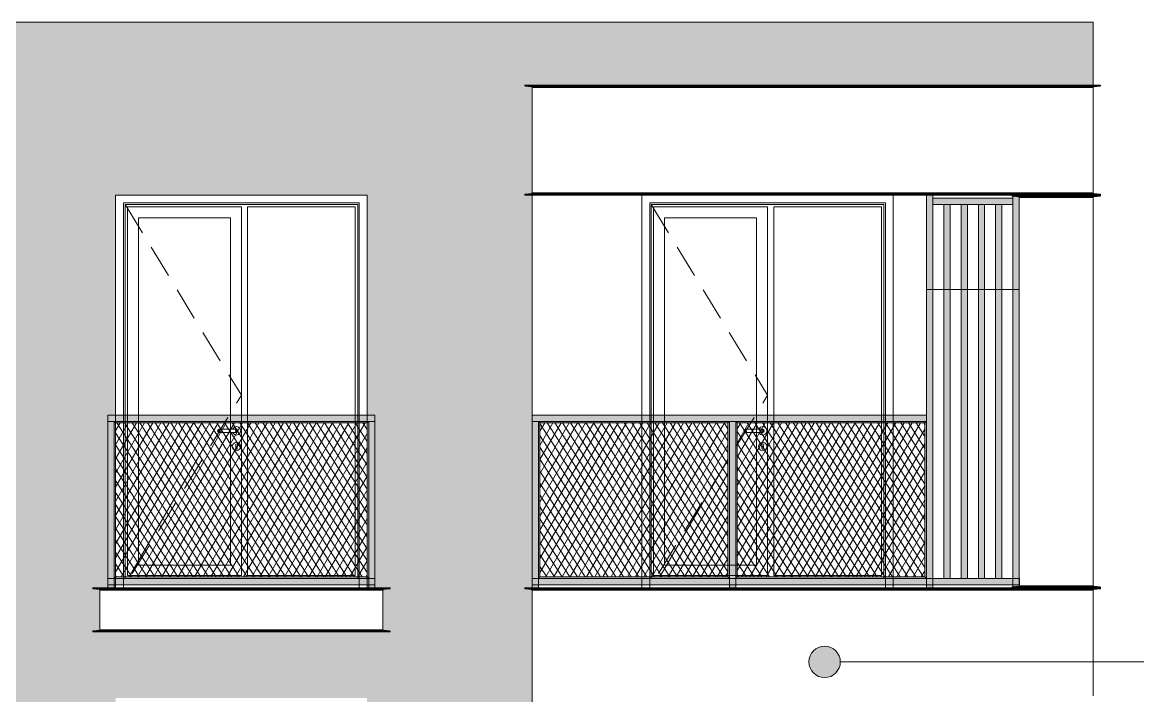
# Model space of a CAD drawing. Header units: millimetres. Extents: x 476244520 to 476657119, y 4620824743 to 4621446928.
# Drawn here: x 476638815 to 476645912, y 4621081660 to 4621085945 of the extents above; entities that cross this region are included whole.
import ezdxf

# ---------------------------------------------------------------- set-up
doc = ezdxf.new("R2010")
doc.units = ezdxf.units.MM
doc.header["$MEASUREMENT"] = 0
doc.linetypes.add('Hidden Line', pattern=[317.5, 211.666667, -105.833333])
for name, color, linetype, lineweight in [('2D Drafting - General_Pen_No__7_Pen_No__7', 7, 'Continuous', 0), ('New_2D Drafting - General_Pen_No__30_Pen_No__9_Pen_No__9_Pen_No__253', 252, 'Continuous', 0), ('New_2D Drafting - General_Pen_No__30_Pen_No__9_Pen_No__9_Pen_No__255', 255, 'Continuous', 0), ('New_2D Drafting - General_Pen_No__30_Pen_No__9_Pen_No__9_Pen_No__7', 7, 'Continuous', 0), ('New_2D Drafting - General_Pen_No__4', 7, 'Continuous', 0), ('New_2D Drafting - General_Pen_No__7', 7, 'Continuous', 0), ('New_Structural - Bearing_Pen_No__250', 7, 'Continuous', 0), ('Structural - Bearing_Pen_No__250', 7, 'Continuous', 0), ('zoma_Pen_No__5_Pen_No__142', 142, 'Continuous', 0)]:
    doc.layers.add(name, color=color, linetype=linetype, lineweight=lineweight)
doc.layers.add('zoma_Pen_No__5', color=7, linetype='Continuous')
pattern_1 = [(60, (476844527.15, 4621385791.044), (-38.971143, 22.5), []), (122.833095, (476844527.15, 4621385791.044), (36.8060797, 18.75), [])]

# ---------------------------------------------------------------- blocks, each defined once
blk = doc.blocks.new('Line_6', base_point=(476643920.2, 4621081875.3))
at = {"layer": 'zoma_Pen_No__5_Pen_No__142', "linetype": 'Continuous', "lineweight": 0}
blk.add_hatch(color=142, dxfattribs=at).paths.add_polyline_path([(476643820.2, 4621081875.3), (476643827.8, 4621081837.1), (476643849.5, 4621081804.6), (476643881.9, 4621081782.9), (476643920.2, 4621081775.3), (476643958.4, 4621081782.9), (476643990.9, 4621081804.6), (476644012.6, 4621081837.1), (476644020.2, 4621081875.3), (476644012.6, 4621081913.6), (476643990.9, 4621081946), (476643958.4, 4621081967.7), (476643920.2, 4621081975.3), (476643881.9, 4621081967.7), (476643849.5, 4621081946), (476643827.8, 4621081913.6)])
at = {"layer": 'zoma_Pen_No__5_Pen_No__142', "color": 142, "linetype": 'Continuous', "lineweight": 0}
blk.add_line((476644020.2, 4621081875.3), (476654707.3, 4621081875.3), dxfattribs=at)
blk.add_circle((476643920.2, 4621081875.3), 100, dxfattribs=at)

msp = doc.modelspace()

# ---------------------------------------------------------------- hatches: boundary and pattern name
at = {"layer": 'New_2D Drafting - General_Pen_No__30_Pen_No__9_Pen_No__9_Pen_No__253', "linetype": 'Continuous', "lineweight": 0}
h = msp.add_hatch(dxfattribs=at)
h.set_pattern_fill('BRICK___RUNNING_BOND', color=252, style=0, pattern_type=2)
h.set_pattern_definition([(0, (476844527.15, 4621385791.044), (0, 66.64), []), (90, (476844527.15, 4621385791.04), (-244.8, 0), [66.64, -66.64]), (90, (476844649.55, 4621385857.68), (-244.8, 0), [66.64, -66.64])])
h.paths.add_polyline_path([(476645629.244, 4621085945.125), (476638659.289, 4621085945.125), (476638659.289, 4621075245.581), (476638908.676, 4621075245.581), (476640508.676, 4621075245.581), (476642058.892, 4621075245.581), (476642058.892, 4621084845.549), (476642058.892, 4621085545.544), (476645158.764, 4621085545.544), (476645629.233, 4621085545.544)])
h.paths.add_polyline_path([(476639309.158, 4621075945.582), (476639309.158, 4621075665.581), (476641109.158, 4621075665.581), (476641109.158, 4621075945.582), (476641009.053, 4621075945.582), (476641009.053, 4621078445.581), (476639409.053, 4621078445.581), (476639409.053, 4621075945.582)], flags=0)
h.paths.add_polyline_path([(476639309.158, 4621079145.582), (476639309.158, 4621078865.582), (476641109.158, 4621078865.582), (476641109.158, 4621079145.582), (476641009.04, 4621079145.582), (476641009.04, 4621081645.581), (476639409.04, 4621081645.581), (476639409.04, 4621079145.582)], flags=0)
h.paths.add_polyline_path([(476641109.158, 4621082065.582), (476641109.158, 4621082345.582), (476641009.04, 4621082345.582), (476641009.04, 4621084845.582), (476639409.04, 4621084845.582), (476639409.04, 4621082345.582), (476639309.158, 4621082345.582), (476639309.158, 4621082065.582)], flags=0)
at = {"layer": 'New_2D Drafting - General_Pen_No__30_Pen_No__9_Pen_No__9_Pen_No__255', "linetype": 'Continuous', "lineweight": 0}
for points in [[(476644568.356, 4621084845.549), (476644608.356, 4621084845.549), (476644608.356, 4621082345.555), (476644568.356, 4621082345.555)], [(476645118.356, 4621084845.549), (476645158.356, 4621084845.549), (476645158.356, 4621082345.555), (476645118.356, 4621082345.555)], [(476644608.356, 4621084825.549), (476644608.356, 4621084785.462), (476645118.356, 4621084785.462), (476645118.356, 4621084825.549)], [(476644678.356, 4621084785.462), (476644678.356, 4621082405.581), (476644718.356, 4621082405.581), (476644718.356, 4621084785.462)], [(476644788.356, 4621084785.462), (476644788.356, 4621082405.581), (476644828.356, 4621082405.581), (476644828.356, 4621084785.462)], [(476644898.356, 4621084785.462), (476644898.356, 4621082405.581), (476644938.356, 4621082405.581), (476644938.356, 4621084785.462)], [(476645008.356, 4621084785.462), (476645048.356, 4621084785.462), (476645048.356, 4621082405.581), (476645008.356, 4621082405.581)], [(476639359.159, 4621083445.583), (476639359.159, 4621083405.583), (476641059.159, 4621083405.583), (476641059.159, 4621083445.583)], [(476642058.892, 4621083405.583), (476642058.892, 4621083445.583), (476644568.6, 4621083445.583), (476644568.6, 4621083405.583)], [(476639359.159, 4621082345.581), (476639399.165, 4621082345.581), (476639399.165, 4621083405.583), (476639359.159, 4621083405.583)], [(476639409.165, 4621082415.581), (476639399.165, 4621082405.581), (476639399.165, 4621083405.583), (476639409.165, 4621083395.583)], [(476639409.165, 4621083395.583), (476639399.165, 4621083405.583), (476641019.152, 4621083405.583), (476641009.152, 4621083395.583)], [(476641019.152, 4621082405.581), (476641009.152, 4621082415.581), (476641009.152, 4621083395.583), (476641019.152, 4621083405.583)], [(476641019.152, 4621082345.581), (476641059.159, 4621082345.581), (476641059.159, 4621083405.583), (476641019.152, 4621083405.583)], [(476642058.892, 4621082345.589), (476642098.892, 4621082345.589), (476642098.892, 4621083405.583), (476642058.892, 4621083405.583)], [(476642098.892, 4621082405.555), (476642108.892, 4621082415.555), (476642108.892, 4621083395.583), (476642098.892, 4621083405.583)], [(476643304.45, 4621083395.583), (476643314.45, 4621083405.583), (476642098.892, 4621083405.583), (476642108.892, 4621083395.583)], [(476643314.45, 4621082405.555), (476643304.45, 4621082415.555), (476643304.45, 4621083395.583), (476643314.45, 4621083405.583)], [(476643314.45, 4621082345.555), (476643354.45, 4621082345.555), (476643354.45, 4621083405.583), (476643314.45, 4621083405.583)], [(476643354.45, 4621082405.581), (476643364.45, 4621082415.581), (476643364.45, 4621083395.609), (476643354.45, 4621083405.609)], [(476644558.514, 4621083395.583), (476644568.6, 4621083405.583), (476643354.476, 4621083405.583), (476643364.476, 4621083395.583)], [(476644568.6, 4621083405.583), (476644558.514, 4621083395.583), (476644558.514, 4621082415.555), (476644568.6, 4621082405.581)], [(476639359.159, 4621082405.581), (476639359.159, 4621082365.581), (476641059.159, 4621082365.581), (476641059.159, 4621082405.581)], [(476639399.165, 4621082405.581), (476639409.165, 4621082415.581), (476641009.152, 4621082415.581), (476641019.152, 4621082405.581)], [(476642058.892, 4621082365.581), (476642058.892, 4621082405.581), (476645160.008, 4621082405.581), (476645160.008, 4621082365.581)], [(476643304.45, 4621082415.581), (476643314.45, 4621082405.581), (476642098.892, 4621082405.581), (476642108.892, 4621082415.581)], [(476644558.503, 4621082415.566), (476644568.6, 4621082405.581), (476643354.476, 4621082405.581), (476643364.483, 4621082415.588)]]:
    msp.add_hatch(color=255, dxfattribs=at).paths.add_polyline_path(points)
at = {"layer": 'New_2D Drafting - General_Pen_No__7', "linetype": 'Continuous', "lineweight": 0}
h = msp.add_hatch(dxfattribs=at)
h.set_pattern_fill('BATT_INSULATION', style=0, pattern_type=2)
h.set_pattern_definition(pattern_1)
h.paths.add_polyline_path([(476641009.152, 4621083395.583), (476639409.165, 4621083395.583), (476639409.165, 4621082415.581), (476641009.152, 4621082415.581)])
h = msp.add_hatch(dxfattribs=at)
h.set_pattern_fill('BATT_INSULATION', style=0, pattern_type=2)
h.set_pattern_definition(pattern_1)
h.paths.add_polyline_path([(476642108.892, 4621082415.581), (476643304.45, 4621082415.581), (476643304.45, 4621083395.583), (476642108.892, 4621083395.583)])
h = msp.add_hatch(dxfattribs=at)
h.set_pattern_fill('BATT_INSULATION', style=0, pattern_type=2)
h.set_pattern_definition(pattern_1)
h.paths.add_polyline_path([(476643364.45, 4621083395.583), (476644558.514, 4621083395.583), (476644558.514, 4621082415.555), (476643364.45, 4621082415.555)])

# ---------------------------------------------------------------- linework, layer by layer
at = {"layer": '2D Drafting - General_Pen_No__7_Pen_No__7', "color": 7, "linetype": 'Continuous', "lineweight": 0, "flags": 128}
for points in [[(476639413.169, 4621082345.581), (476641009.053, 4621082345.581), (476641009.053, 4621084845.582), (476639409.053, 4621084845.581)], [(476639409.053, 4621084845.581), (476639409.053, 4621082345.581), (476639413.169, 4621082345.581)], [(476642761.567, 4621082345.581), (476644357.451, 4621082345.581), (476644357.451, 4621084845.582), (476642757.451, 4621084845.581)], [(476642757.451, 4621084845.581), (476642757.451, 4621082345.581), (476642761.567, 4621082345.581)]]:
    msp.add_lwpolyline(points, dxfattribs=at)
for points in [[(476640959.053, 4621084795.58), (476639459.053, 4621084795.58), (476639459.053, 4621082345.582), (476640959.053, 4621082345.583)], [(476640949.053, 4621084785.58), (476639469.053, 4621084785.58), (476639469.053, 4621082405.583), (476640949.053, 4621082405.583)], [(476640209.057, 4621084770.58), (476639484.053, 4621084770.58), (476639484.053, 4621082425.583), (476640209.053, 4621082425.583)], [(476640934.053, 4621084770.58), (476640249.053, 4621084770.58), (476640249.053, 4621082425.583), (476640934.053, 4621082425.583)], [(476644307.451, 4621084795.58), (476642807.451, 4621084795.58), (476642807.451, 4621082345.582), (476644307.451, 4621082345.583)], [(476644297.451, 4621084785.58), (476642817.451, 4621084785.58), (476642817.451, 4621082405.583), (476644297.451, 4621082405.583)], [(476643557.455, 4621084770.58), (476642832.451, 4621084770.58), (476642832.451, 4621082425.583), (476643557.451, 4621082425.583)], [(476644282.451, 4621084770.58), (476643597.451, 4621084770.58), (476643597.451, 4621082425.583), (476644282.451, 4621082425.583)], [(476640139.053, 4621084700.58), (476639554.053, 4621084700.58), (476639554.053, 4621082490.583), (476640139.053, 4621082490.583)], [(476643487.451, 4621084700.58), (476642902.451, 4621084700.58), (476642902.451, 4621082490.583), (476643487.451, 4621082490.583)]]:
    msp.add_lwpolyline(points, close=True, dxfattribs=at)
at = {"layer": '2D Drafting - General_Pen_No__7_Pen_No__7', "color": 7, "linetype": 'Hidden Line', "lineweight": 0, "flags": 128}
for points in [[(476639469.053, 4621084785.58), (476640209.053, 4621083571.458), (476639459.83, 4621082346.866)], [(476642817.451, 4621084785.58), (476643557.451, 4621083571.458), (476642808.228, 4621082346.866)]]:
    msp.add_lwpolyline(points, dxfattribs=at)
at = {"layer": 'New_2D Drafting - General_Pen_No__30_Pen_No__9_Pen_No__9_Pen_No__7', "color": 7, "linetype": 'Continuous', "lineweight": 0, "flags": 128}
for points in [[(476645629.244, 4621085945.125), (476638659.289, 4621085945.125), (476638659.289, 4621075245.581), (476638908.676, 4621075245.581), (476640508.676, 4621075245.581), (476642058.892, 4621075245.581), (476642058.892, 4621084845.549), (476642058.892, 4621085545.544), (476645158.764, 4621085545.544), (476645629.233, 4621085545.544)], [(476641109.158, 4621082065.582), (476641109.158, 4621082345.582), (476641009.04, 4621082345.582), (476641009.04, 4621084845.582), (476639409.04, 4621084845.582), (476639409.04, 4621082345.582), (476639309.158, 4621082345.582), (476639309.158, 4621082065.582)], [(476644568.356, 4621084845.549), (476644608.356, 4621084845.549), (476644608.356, 4621082345.555), (476644568.356, 4621082345.555)], [(476645118.356, 4621084845.549), (476645158.356, 4621084845.549), (476645158.356, 4621082345.555), (476645118.356, 4621082345.555)], [(476644608.356, 4621084825.549), (476644608.356, 4621084785.462), (476645118.356, 4621084785.462), (476645118.356, 4621084825.549)], [(476644678.356, 4621084785.462), (476644678.356, 4621082405.581), (476644718.356, 4621082405.581), (476644718.356, 4621084785.462)], [(476644788.356, 4621084785.462), (476644788.356, 4621082405.581), (476644828.356, 4621082405.581), (476644828.356, 4621084785.462)], [(476644898.356, 4621084785.462), (476644898.356, 4621082405.581), (476644938.356, 4621082405.581), (476644938.356, 4621084785.462)], [(476645008.356, 4621084785.462), (476645048.356, 4621084785.462), (476645048.356, 4621082405.581), (476645008.356, 4621082405.581)], [(476645158.356, 4621082405.581), (476644568.356, 4621082405.581), (476644568.356, 4621084245.166), (476645158.356, 4621084245.166)], [(476639359.159, 4621083445.583), (476639359.159, 4621083405.583), (476641059.159, 4621083405.583), (476641059.159, 4621083445.583)], [(476642058.892, 4621083405.583), (476642058.892, 4621083445.583), (476644568.6, 4621083445.583), (476644568.6, 4621083405.583)], [(476639359.159, 4621082345.581), (476639399.165, 4621082345.581), (476639399.165, 4621083405.583), (476639359.159, 4621083405.583)], [(476639409.165, 4621082415.581), (476639399.165, 4621082405.581), (476639399.165, 4621083405.583), (476639409.165, 4621083395.583)], [(476639409.165, 4621083395.583), (476639399.165, 4621083405.583), (476641019.152, 4621083405.583), (476641009.152, 4621083395.583)], [(476641019.152, 4621082405.581), (476641009.152, 4621082415.581), (476641009.152, 4621083395.583), (476641019.152, 4621083405.583)], [(476641019.152, 4621082345.581), (476641059.159, 4621082345.581), (476641059.159, 4621083405.583), (476641019.152, 4621083405.583)], [(476642058.892, 4621082345.589), (476642098.892, 4621082345.589), (476642098.892, 4621083405.583), (476642058.892, 4621083405.583)], [(476642098.892, 4621082405.555), (476642108.892, 4621082415.555), (476642108.892, 4621083395.583), (476642098.892, 4621083405.583)], [(476643304.45, 4621083395.583), (476643314.45, 4621083405.583), (476642098.892, 4621083405.583), (476642108.892, 4621083395.583)], [(476643314.45, 4621082405.555), (476643304.45, 4621082415.555), (476643304.45, 4621083395.583), (476643314.45, 4621083405.583)], [(476643314.45, 4621082345.555), (476643354.45, 4621082345.555), (476643354.45, 4621083405.583), (476643314.45, 4621083405.583)], [(476643354.45, 4621082405.581), (476643364.45, 4621082415.581), (476643364.45, 4621083395.609), (476643354.45, 4621083405.609)], [(476644558.514, 4621083395.583), (476644568.6, 4621083405.583), (476643354.476, 4621083405.583), (476643364.476, 4621083395.583)], [(476644568.6, 4621083405.583), (476644558.514, 4621083395.583), (476644558.514, 4621082415.555), (476644568.6, 4621082405.581)], [(476639359.159, 4621082405.581), (476639359.159, 4621082365.581), (476641059.159, 4621082365.581), (476641059.159, 4621082405.581)], [(476639399.165, 4621082405.581), (476639409.165, 4621082415.581), (476641009.152, 4621082415.581), (476641019.152, 4621082405.581)], [(476642058.892, 4621082365.581), (476642058.892, 4621082405.581), (476645160.008, 4621082405.581), (476645160.008, 4621082365.581)], [(476643304.45, 4621082415.581), (476643314.45, 4621082405.581), (476642098.892, 4621082405.581), (476642108.892, 4621082415.581)], [(476644558.503, 4621082415.566), (476644568.6, 4621082405.581), (476643354.476, 4621082405.581), (476643364.483, 4621082415.588)]]:
    msp.add_lwpolyline(points, close=True, dxfattribs=at)
at = {"layer": 'New_2D Drafting - General_Pen_No__4', "color": 7, "linetype": 'Continuous', "lineweight": 0, "flags": 128}
for points in [[(476641009.152, 4621083395.583), (476639409.165, 4621083395.583), (476639409.165, 4621082415.581), (476641009.152, 4621082415.581)], [(476642108.892, 4621082415.581), (476643304.45, 4621082415.581), (476643304.45, 4621083395.583), (476642108.892, 4621083395.583)], [(476643364.45, 4621083395.583), (476644558.514, 4621083395.583), (476644558.514, 4621082415.555), (476643364.45, 4621082415.555)]]:
    msp.add_lwpolyline(points, close=True, dxfattribs=at)
at = {"layer": 'New_Structural - Bearing_Pen_No__250', "color": 7, "linetype": 'Continuous', "lineweight": 0}
for p, q in [((476640061.091, 4621083352.653), (476640058.163, 4621083345.581)), ((476640058.163, 4621083345.581), (476640061.091, 4621083338.51)), ((476640062.644, 4621083352.653), (476640059.885, 4621083345.581)), ((476640059.885, 4621083345.581), (476640062.644, 4621083338.51)), ((476640068.163, 4621083355.581), (476640061.091, 4621083352.653)), ((476640067.458, 4621083352.653), (476640065.346, 4621083345.581)), ((476640065.346, 4621083345.581), (476640067.458, 4621083338.51)), ((476640069.304, 4621083355.581), (476640068.163, 4621083355.581)), ((476640072.556, 4621083355.581), (476640069.304, 4621083355.581)), ((476640077.422, 4621083355.581), (476640072.556, 4621083355.581)), ((476640074.663, 4621083352.653), (476640073.52, 4621083345.581)), ((476640073.52, 4621083345.581), (476640074.663, 4621083338.51)), ((476640083.163, 4621083355.581), (476640077.422, 4621083355.581)), ((476640163.163, 4621083355.581), (476640083.163, 4621083355.581)), ((476640153.842, 4621083355.581), (476640154.78, 4621083359.081)), ((476640154.78, 4621083359.081), (476640164.663, 4621083368.964)), ((476640168.903, 4621083355.581), (476640163.163, 4621083355.581)), ((476640164.663, 4621083368.964), (476640178.163, 4621083372.581)), ((476640173.769, 4621083355.581), (476640168.903, 4621083355.581)), ((476640171.662, 4621083352.653), (476640172.805, 4621083345.581)), ((476640172.805, 4621083345.581), (476640171.662, 4621083338.51)), ((476640177.021, 4621083355.581), (476640173.769, 4621083355.581)), ((476640178.163, 4621083355.581), (476640177.021, 4621083355.581)), ((476640178.163, 4621083372.581), (476640191.663, 4621083368.964)), ((476640178.163, 4621083355.581), (476640185.234, 4621083352.653)), ((476640178.867, 4621083352.653), (476640180.979, 4621083345.581)), ((476640180.979, 4621083345.581), (476640178.867, 4621083338.51)), ((476640183.682, 4621083352.653), (476640186.441, 4621083345.581)), ((476640186.441, 4621083345.581), (476640183.682, 4621083338.51)), ((476640185.234, 4621083352.653), (476640188.163, 4621083345.581)), ((476640188.163, 4621083345.581), (476640185.234, 4621083338.51)), ((476640191.663, 4621083368.964), (476640201.545, 4621083359.081)), ((476640201.545, 4621083359.081), (476640205.163, 4621083345.581)), ((476640205.163, 4621083345.581), (476640201.545, 4621083332.081)), ((476643409.489, 4621083352.653), (476643406.56, 4621083345.581)), ((476643406.56, 4621083345.581), (476643409.489, 4621083338.51)), ((476643411.041, 4621083352.653), (476643408.282, 4621083345.581)), ((476643408.282, 4621083345.581), (476643411.041, 4621083338.51)), ((476643416.56, 4621083355.581), (476643409.489, 4621083352.653)), ((476643415.856, 4621083352.653), (476643413.744, 4621083345.581)), ((476643413.744, 4621083345.581), (476643415.856, 4621083338.51)), ((476643417.702, 4621083355.581), (476643416.56, 4621083355.581)), ((476643420.954, 4621083355.581), (476643417.702, 4621083355.581)), ((476643425.82, 4621083355.581), (476643420.954, 4621083355.581)), ((476643423.061, 4621083352.653), (476643421.918, 4621083345.581)), ((476643421.918, 4621083345.581), (476643423.061, 4621083338.51)), ((476643431.56, 4621083355.581), (476643425.82, 4621083355.581)), ((476643511.56, 4621083355.581), (476643431.56, 4621083355.581)), ((476643502.24, 4621083355.581), (476643503.178, 4621083359.081)), ((476643503.178, 4621083359.081), (476643513.06, 4621083368.964)), ((476643517.301, 4621083355.581), (476643511.56, 4621083355.581)), ((476643513.06, 4621083368.964), (476643526.56, 4621083372.581)), ((476643522.167, 4621083355.581), (476643517.301, 4621083355.581)), ((476643520.06, 4621083352.653), (476643521.202, 4621083345.581)), ((476643521.202, 4621083345.581), (476643520.06, 4621083338.51)), ((476643525.419, 4621083355.581), (476643522.167, 4621083355.581)), ((476643526.56, 4621083355.581), (476643525.419, 4621083355.581)), ((476643526.56, 4621083372.581), (476643540.06, 4621083368.964)), ((476643526.56, 4621083355.581), (476643533.631, 4621083352.653)), ((476643527.265, 4621083352.653), (476643529.377, 4621083345.581)), ((476643529.377, 4621083345.581), (476643527.265, 4621083338.51)), ((476643532.079, 4621083352.653), (476643534.838, 4621083345.581)), ((476643534.838, 4621083345.581), (476643532.079, 4621083338.51)), ((476643533.631, 4621083352.653), (476643536.56, 4621083345.581)), ((476643536.56, 4621083345.581), (476643533.631, 4621083338.51)), ((476643540.06, 4621083368.964), (476643549.943, 4621083359.081)), ((476643549.943, 4621083359.081), (476643553.56, 4621083345.581)), ((476643553.56, 4621083345.581), (476643549.943, 4621083332.081)), ((476640061.091, 4621083338.51), (476640068.163, 4621083335.581)), ((476640069.304, 4621083335.581), (476640068.163, 4621083335.581)), ((476640072.556, 4621083335.581), (476640069.304, 4621083335.581)), ((476640077.422, 4621083335.581), (476640072.556, 4621083335.581)), ((476640083.163, 4621083335.581), (476640077.422, 4621083335.581)), ((476640163.163, 4621083335.581), (476640083.163, 4621083335.581)), ((476640154.78, 4621083332.081), (476640153.842, 4621083335.581)), ((476640164.663, 4621083322.199), (476640154.78, 4621083332.081)), ((476640168.903, 4621083335.581), (476640163.163, 4621083335.581)), ((476640178.163, 4621083318.581), (476640164.663, 4621083322.199)), ((476640173.769, 4621083335.581), (476640168.903, 4621083335.581)), ((476640177.021, 4621083335.581), (476640173.769, 4621083335.581)), ((476640178.163, 4621083335.581), (476640177.021, 4621083335.581)), ((476640185.234, 4621083338.51), (476640178.163, 4621083335.581)), ((476640191.663, 4621083322.199), (476640178.163, 4621083318.581)), ((476640201.545, 4621083332.081), (476640191.663, 4621083322.199)), ((476643409.489, 4621083338.51), (476643416.56, 4621083335.581)), ((476643417.702, 4621083335.581), (476643416.56, 4621083335.581)), ((476643420.954, 4621083335.581), (476643417.702, 4621083335.581)), ((476643425.82, 4621083335.581), (476643420.954, 4621083335.581)), ((476643431.56, 4621083335.581), (476643425.82, 4621083335.581)), ((476643511.56, 4621083335.581), (476643431.56, 4621083335.581)), ((476643503.178, 4621083332.081), (476643502.24, 4621083335.581)), ((476643513.06, 4621083322.199), (476643503.178, 4621083332.081)), ((476643517.301, 4621083335.581), (476643511.56, 4621083335.581)), ((476643526.56, 4621083318.581), (476643513.06, 4621083322.199)), ((476643522.167, 4621083335.581), (476643517.301, 4621083335.581)), ((476643525.419, 4621083335.581), (476643522.167, 4621083335.581)), ((476643526.56, 4621083335.581), (476643525.419, 4621083335.581)), ((476643533.631, 4621083338.51), (476643526.56, 4621083335.581)), ((476643540.06, 4621083322.199), (476643526.56, 4621083318.581)), ((476643549.943, 4621083332.081), (476643540.06, 4621083322.199)), ((476640151.163, 4621083245.581), (476640154.78, 4621083259.081)), ((476640154.78, 4621083232.081), (476640151.163, 4621083245.581)), ((476640154.78, 4621083259.081), (476640164.663, 4621083268.964)), ((476640164.663, 4621083222.199), (476640154.78, 4621083232.081)), ((476640164.663, 4621083268.964), (476640178.163, 4621083272.581)), ((476640178.163, 4621083218.581), (476640164.663, 4621083222.199)), ((476640171.442, 4621083257.221), (476640170.695, 4621083255.274)), ((476640170.695, 4621083255.274), (476640173.163, 4621083249.981)), ((476640171.442, 4621083257.221), (476640172.787, 4621083260.725)), ((476640178.163, 4621083263.007), (476640172.787, 4621083260.725)), ((476640173.163, 4621083249.981), (476640173.163, 4621083248.468)), ((476640173.163, 4621083248.468), (476640173.163, 4621083245.581)), ((476640173.163, 4621083245.581), (476640173.163, 4621083242.695)), ((476640173.163, 4621083242.695), (476640173.163, 4621083236.921)), ((476640173.163, 4621083236.921), (476640173.163, 4621083233.081)), ((476640173.163, 4621083233.081), (476640174.627, 4621083229.546)), ((476640174.627, 4621083229.546), (476640178.163, 4621083228.081)), ((476640178.163, 4621083272.581), (476640191.663, 4621083268.964)), ((476640183.538, 4621083260.725), (476640178.163, 4621083263.007)), ((476640178.163, 4621083228.081), (476640181.698, 4621083229.546)), ((476640191.663, 4621083222.199), (476640178.163, 4621083218.581)), ((476640181.698, 4621083229.546), (476640183.163, 4621083233.081)), ((476640183.163, 4621083249.981), (476640185.63, 4621083255.274)), ((476640183.163, 4621083248.468), (476640183.163, 4621083249.981)), ((476640183.163, 4621083248.468), (476640183.163, 4621083245.581)), ((476640183.163, 4621083245.581), (476640183.163, 4621083242.695)), ((476640183.163, 4621083242.695), (476640183.163, 4621083236.921)), ((476640183.163, 4621083236.921), (476640183.163, 4621083233.081)), ((476640184.883, 4621083257.221), (476640183.538, 4621083260.725)), ((476640184.883, 4621083257.221), (476640185.63, 4621083255.274)), ((476640191.663, 4621083268.964), (476640201.545, 4621083259.081)), ((476640201.545, 4621083232.081), (476640191.663, 4621083222.199)), ((476640201.545, 4621083259.081), (476640205.163, 4621083245.581)), ((476640205.163, 4621083245.581), (476640201.545, 4621083232.081)), ((476643499.56, 4621083245.581), (476643503.178, 4621083259.081)), ((476643503.178, 4621083232.081), (476643499.56, 4621083245.581)), ((476643503.178, 4621083259.081), (476643513.06, 4621083268.964)), ((476643513.06, 4621083222.199), (476643503.178, 4621083232.081)), ((476643513.06, 4621083268.964), (476643526.56, 4621083272.581)), ((476643526.56, 4621083218.581), (476643513.06, 4621083222.199)), ((476643519.84, 4621083257.221), (476643519.093, 4621083255.274)), ((476643519.093, 4621083255.274), (476643521.56, 4621083249.981)), ((476643519.84, 4621083257.221), (476643521.185, 4621083260.725)), ((476643526.56, 4621083263.007), (476643521.185, 4621083260.725)), ((476643521.56, 4621083249.981), (476643521.56, 4621083248.468)), ((476643521.56, 4621083248.468), (476643521.56, 4621083245.581)), ((476643521.56, 4621083245.581), (476643521.56, 4621083242.695)), ((476643521.56, 4621083242.695), (476643521.56, 4621083236.921)), ((476643521.56, 4621083236.921), (476643521.56, 4621083233.081)), ((476643521.56, 4621083233.081), (476643523.025, 4621083229.546)), ((476643523.025, 4621083229.546), (476643526.56, 4621083228.081)), ((476643526.56, 4621083272.581), (476643540.06, 4621083268.964)), ((476643531.936, 4621083260.725), (476643526.56, 4621083263.007)), ((476643526.56, 4621083228.081), (476643530.096, 4621083229.546)), ((476643540.06, 4621083222.199), (476643526.56, 4621083218.581)), ((476643530.096, 4621083229.546), (476643531.56, 4621083233.081)), ((476643531.56, 4621083249.981), (476643534.028, 4621083255.274)), ((476643531.56, 4621083248.468), (476643531.56, 4621083249.981)), ((476643531.56, 4621083248.468), (476643531.56, 4621083245.581)), ((476643531.56, 4621083245.581), (476643531.56, 4621083242.695)), ((476643531.56, 4621083242.695), (476643531.56, 4621083236.921)), ((476643531.56, 4621083236.921), (476643531.56, 4621083233.081)), ((476643533.281, 4621083257.221), (476643531.936, 4621083260.725)), ((476643533.281, 4621083257.221), (476643534.028, 4621083255.274)), ((476643540.06, 4621083268.964), (476643549.943, 4621083259.081)), ((476643549.943, 4621083232.081), (476643540.06, 4621083222.199)), ((476643549.943, 4621083259.081), (476643553.56, 4621083245.581)), ((476643553.56, 4621083245.581), (476643549.943, 4621083232.081))]:
    msp.add_line(p, q, dxfattribs=at)
at = {"layer": 'Structural - Bearing_Pen_No__250', "color": 7, "linetype": 'Continuous', "lineweight": 0}
for p, q in [((476642012.566, 4621085543.081), (476642012.566, 4621085545.576)), ((476642012.566, 4621085545.576), (476645675.084, 4621085545.576)), ((476645675.084, 4621085543.081), (476645675.084, 4621085545.576)), ((476642012.966, 4621085541.55), (476642012.566, 4621085543.081)), ((476642012.566, 4621085543.081), (476645675.084, 4621085543.081)), ((476642014.104, 4621085540.253), (476642012.966, 4621085541.55)), ((476642015.807, 4621085539.385), (476642014.104, 4621085540.253)), ((476642017.029, 4621085539.126), (476642015.807, 4621085539.385)), ((476642054.43, 4621085535.136), (476642017.029, 4621085539.126)), ((476642017.029, 4621085539.126), (476645670.622, 4621085539.126)), ((476642055.652, 4621085534.876), (476642054.43, 4621085535.136)), ((476642054.43, 4621085535.136), (476645633.221, 4621085535.136)), ((476642057.355, 4621085534.009), (476642055.652, 4621085534.876)), ((476642058.493, 4621085532.712), (476642057.355, 4621085534.009)), ((476642058.892, 4621085531.181), (476642058.493, 4621085532.712)), ((476642058.892, 4621084859.995), (476642058.892, 4621085531.181)), ((476642058.892, 4621085531.181), (476645628.758, 4621085531.181)), ((476645628.758, 4621085531.181), (476645629.158, 4621085532.712)), ((476645628.758, 4621084859.995), (476645628.758, 4621085531.181)), ((476645629.158, 4621085532.712), (476645630.296, 4621085534.009)), ((476645630.296, 4621085534.009), (476645631.999, 4621085534.876)), ((476645631.999, 4621085534.876), (476645633.221, 4621085535.136)), ((476645633.221, 4621085535.136), (476645670.622, 4621085539.126)), ((476645670.622, 4621085539.126), (476645671.844, 4621085539.385)), ((476645671.844, 4621085539.385), (476645673.547, 4621085540.253)), ((476645673.547, 4621085540.253), (476645674.685, 4621085541.55)), ((476645674.685, 4621085541.55), (476645675.084, 4621085543.081)), ((476642012.566, 4621084848.077), (476642012.966, 4621084849.607)), ((476642012.566, 4621084845.582), (476642012.566, 4621084848.077)), ((476642012.566, 4621084848.077), (476645675.084, 4621084848.077)), ((476642012.566, 4621084845.582), (476645675.084, 4621084845.582)), ((476642012.966, 4621084849.607), (476642014.104, 4621084850.905)), ((476642014.104, 4621084850.905), (476642015.807, 4621084851.772)), ((476642015.807, 4621084851.772), (476642017.029, 4621084852.032)), ((476642017.029, 4621084852.032), (476642054.43, 4621084856.021)), ((476642017.029, 4621084852.032), (476645670.622, 4621084852.032)), ((476642054.43, 4621084856.021), (476642055.652, 4621084856.281)), ((476642054.43, 4621084856.021), (476645633.221, 4621084856.021)), ((476642055.652, 4621084856.281), (476642057.355, 4621084857.148)), ((476642057.355, 4621084857.148), (476642058.493, 4621084858.446)), ((476642058.493, 4621084858.446), (476642058.892, 4621084859.977)), ((476642058.877, 4621084859.977), (476645628.758, 4621084859.977)), ((476645675.09, 4621084845.549), (476645112.03, 4621084845.549)), ((476645112.03, 4621084845.549), (476645112.03, 4621084843.054)), ((476645675.09, 4621084843.054), (476645112.03, 4621084843.054)), ((476645112.03, 4621084843.054), (476645112.43, 4621084841.524)), ((476645112.43, 4621084841.524), (476645113.568, 4621084840.226)), ((476645113.568, 4621084840.226), (476645115.271, 4621084839.359)), ((476645115.271, 4621084839.359), (476645116.493, 4621084839.099)), ((476645670.628, 4621084839.099), (476645116.493, 4621084839.099)), ((476645116.493, 4621084839.099), (476645153.894, 4621084835.109)), ((476645629.158, 4621084858.446), (476645628.758, 4621084859.977)), ((476645630.296, 4621084857.148), (476645629.158, 4621084858.446)), ((476645631.999, 4621084856.281), (476645630.296, 4621084857.148)), ((476645633.221, 4621084856.021), (476645631.999, 4621084856.281)), ((476645670.622, 4621084852.032), (476645633.221, 4621084856.021)), ((476645670.628, 4621084839.099), (476645633.227, 4621084835.109)), ((476645671.844, 4621084851.772), (476645670.622, 4621084852.032)), ((476645671.85, 4621084839.359), (476645670.628, 4621084839.099)), ((476645673.547, 4621084850.905), (476645671.844, 4621084851.772)), ((476645673.553, 4621084840.226), (476645671.85, 4621084839.359)), ((476645674.685, 4621084849.607), (476645673.547, 4621084850.905)), ((476645674.691, 4621084841.524), (476645673.553, 4621084840.226)), ((476645675.084, 4621084848.077), (476645674.685, 4621084849.607)), ((476645675.09, 4621084843.054), (476645674.691, 4621084841.524)), ((476645675.084, 4621084845.582), (476645675.084, 4621084848.077)), ((476645675.09, 4621084845.549), (476645675.09, 4621084843.054)), ((476645633.227, 4621084835.109), (476645153.894, 4621084835.113)), ((476645153.894, 4621084835.109), (476645155.116, 4621084834.85)), ((476645155.116, 4621084834.85), (476645156.819, 4621084833.983)), ((476645156.819, 4621084833.983), (476645157.957, 4621084832.685)), ((476645157.957, 4621084832.685), (476645158.356, 4621084831.154)), ((476645628.78, 4621084831.154), (476645158.356, 4621084831.154)), ((476645158.356, 4621084831.136), (476645158.356, 4621082359.939)), ((476645629.164, 4621084832.685), (476645628.764, 4621084831.154)), ((476645628.764, 4621084831.136), (476645628.764, 4621082359.939)), ((476645630.302, 4621084833.983), (476645629.164, 4621084832.685)), ((476645632.005, 4621084834.85), (476645630.302, 4621084833.983)), ((476645633.227, 4621084835.109), (476645632.005, 4621084834.85)), ((476645115.271, 4621082351.734), (476645113.568, 4621082350.867)), ((476645116.493, 4621082351.994), (476645115.271, 4621082351.734)), ((476645153.894, 4621082355.984), (476645116.493, 4621082351.994)), ((476645670.628, 4621082351.994), (476645116.493, 4621082351.994)), ((476645155.116, 4621082356.243), (476645153.894, 4621082355.984)), ((476645633.227, 4621082355.984), (476645153.894, 4621082355.984)), ((476645156.819, 4621082357.11), (476645155.116, 4621082356.243)), ((476645157.957, 4621082358.408), (476645156.819, 4621082357.11)), ((476645158.356, 4621082359.939), (476645157.957, 4621082358.408)), ((476645628.764, 4621082359.939), (476645158.356, 4621082359.939)), ((476645628.764, 4621082359.939), (476645629.164, 4621082358.408)), ((476645629.164, 4621082358.408), (476645630.302, 4621082357.11)), ((476645630.302, 4621082357.11), (476645632.005, 4621082356.243)), ((476645632.005, 4621082356.243), (476645633.227, 4621082355.984)), ((476645633.227, 4621082355.984), (476645670.628, 4621082351.994)), ((476645670.628, 4621082351.994), (476645671.85, 4621082351.734)), ((476645671.85, 4621082351.734), (476645673.553, 4621082350.867)), ((476639262.832, 4621082343.086), (476639262.832, 4621082345.581)), ((476641155.485, 4621082345.581), (476639262.832, 4621082345.581)), ((476639263.232, 4621082341.556), (476639262.832, 4621082343.086)), ((476641155.485, 4621082343.086), (476639262.832, 4621082343.086)), ((476639264.37, 4621082340.258), (476639263.232, 4621082341.556)), ((476639266.073, 4621082339.391), (476639264.37, 4621082340.258)), ((476639267.295, 4621082339.131), (476639266.073, 4621082339.391)), ((476639304.696, 4621082335.142), (476639267.295, 4621082339.131)), ((476641151.022, 4621082339.131), (476639267.295, 4621082339.131)), ((476639305.918, 4621082334.882), (476639304.696, 4621082335.142)), ((476641113.621, 4621082335.142), (476639304.696, 4621082335.142)), ((476639307.621, 4621082334.015), (476639305.918, 4621082334.882)), ((476639308.759, 4621082332.717), (476639307.621, 4621082334.015)), ((476639309.158, 4621082331.186), (476639308.759, 4621082332.717)), ((476641109.158, 4621082331.186), (476639309.158, 4621082331.186)), ((476639309.158, 4621082079.976), (476639309.158, 4621082331.186)), ((476641109.158, 4621082331.186), (476641109.558, 4621082332.717)), ((476641109.158, 4621082079.976), (476641109.158, 4621082331.186)), ((476641109.558, 4621082332.717), (476641110.696, 4621082334.015)), ((476641110.696, 4621082334.015), (476641112.399, 4621082334.882)), ((476641112.399, 4621082334.882), (476641113.621, 4621082335.142)), ((476641113.621, 4621082335.142), (476641151.022, 4621082339.131)), ((476641151.022, 4621082339.131), (476641152.244, 4621082339.391)), ((476641152.244, 4621082339.391), (476641153.947, 4621082340.258)), ((476641153.947, 4621082340.258), (476641155.085, 4621082341.556)), ((476641155.085, 4621082341.556), (476641155.485, 4621082343.086)), ((476641155.485, 4621082343.086), (476641155.485, 4621082345.581)), ((476642012.566, 4621082343.081), (476642012.566, 4621082345.576)), ((476642012.566, 4621082345.576), (476645675.084, 4621082345.576)), ((476642012.966, 4621082341.55), (476642012.566, 4621082343.081)), ((476642012.566, 4621082343.081), (476645675.084, 4621082343.081)), ((476642014.104, 4621082340.253), (476642012.966, 4621082341.55)), ((476642015.807, 4621082339.385), (476642014.104, 4621082340.253)), ((476642017.029, 4621082339.126), (476642015.807, 4621082339.385)), ((476642054.43, 4621082335.136), (476642017.029, 4621082339.126)), ((476642017.029, 4621082339.126), (476645670.622, 4621082339.126)), ((476642055.652, 4621082334.876), (476642054.43, 4621082335.136)), ((476642054.43, 4621082335.136), (476645633.221, 4621082335.136)), ((476642057.355, 4621082334.009), (476642055.652, 4621082334.876)), ((476642058.493, 4621082332.712), (476642057.355, 4621082334.009)), ((476642058.892, 4621082331.181), (476642058.493, 4621082332.712)), ((476642058.892, 4621081659.995), (476642058.892, 4621082331.181)), ((476642058.892, 4621082331.181), (476645628.758, 4621082331.181)), ((476645112.43, 4621082349.57), (476645112.03, 4621082348.039)), ((476645675.09, 4621082348.039), (476645112.03, 4621082348.039)), ((476645112.03, 4621082348.039), (476645112.03, 4621082345.544)), ((476645675.09, 4621082345.544), (476645112.03, 4621082345.544)), ((476645113.568, 4621082350.867), (476645112.43, 4621082349.57)), ((476645628.758, 4621082331.181), (476645629.158, 4621082332.712)), ((476645628.758, 4621081659.995), (476645628.758, 4621082331.181)), ((476645629.158, 4621082332.712), (476645630.296, 4621082334.009)), ((476645630.296, 4621082334.009), (476645631.999, 4621082334.876)), ((476645631.999, 4621082334.876), (476645633.221, 4621082335.136)), ((476645633.221, 4621082335.136), (476645670.622, 4621082339.126)), ((476645670.622, 4621082339.126), (476645671.844, 4621082339.385)), ((476645671.844, 4621082339.385), (476645673.547, 4621082340.253)), ((476645673.547, 4621082340.253), (476645674.685, 4621082341.55)), ((476645673.553, 4621082350.867), (476645674.691, 4621082349.57)), ((476645674.685, 4621082341.55), (476645675.084, 4621082343.081)), ((476645674.691, 4621082349.57), (476645675.09, 4621082348.039)), ((476645675.084, 4621082343.081), (476645675.084, 4621082345.576)), ((476645675.09, 4621082348.039), (476645675.09, 4621082345.544)), ((476639262.832, 4621082068.076), (476639263.232, 4621082069.607)), ((476639262.832, 4621082065.581), (476639262.832, 4621082068.076)), ((476641155.485, 4621082068.076), (476639262.832, 4621082068.076)), ((476639263.232, 4621082069.607), (476639264.37, 4621082070.905)), ((476639264.37, 4621082070.905), (476639266.073, 4621082071.772)), ((476639266.073, 4621082071.772), (476639267.295, 4621082072.032)), ((476639267.295, 4621082072.032), (476639304.696, 4621082076.021)), ((476641151.022, 4621082072.032), (476639267.295, 4621082072.032)), ((476639304.696, 4621082076.021), (476639305.918, 4621082076.281)), ((476641113.621, 4621082076.021), (476639304.696, 4621082076.021)), ((476639305.918, 4621082076.281), (476639307.621, 4621082077.148)), ((476639307.621, 4621082077.148), (476639308.759, 4621082078.446)), ((476639308.759, 4621082078.446), (476639309.158, 4621082079.976)), ((476641109.174, 4621082079.976), (476639309.158, 4621082079.976)), ((476641109.558, 4621082078.446), (476641109.158, 4621082079.976)), ((476641110.696, 4621082077.148), (476641109.558, 4621082078.446)), ((476641112.399, 4621082076.281), (476641110.696, 4621082077.148)), ((476641113.621, 4621082076.021), (476641112.399, 4621082076.281)), ((476641151.022, 4621082072.032), (476641113.621, 4621082076.021)), ((476641152.244, 4621082071.772), (476641151.022, 4621082072.032)), ((476641153.947, 4621082070.905), (476641152.244, 4621082071.772)), ((476641155.085, 4621082069.607), (476641153.947, 4621082070.905)), ((476641155.485, 4621082068.076), (476641155.085, 4621082069.607)), ((476641155.485, 4621082065.581), (476641155.485, 4621082068.076)), ((476641155.485, 4621082065.581), (476639262.832, 4621082065.581))]:
    msp.add_line(p, q, dxfattribs=at)

# ---------------------------------------------------------------- block references
at = {"layer": 'zoma_Pen_No__5', "color": 142, "linetype": 'Continuous', "lineweight": 0}
msp.add_blockref('Line_6', (476643920.177, 4621081875.321), dxfattribs=at)

doc.saveas('drawing.dxf')
